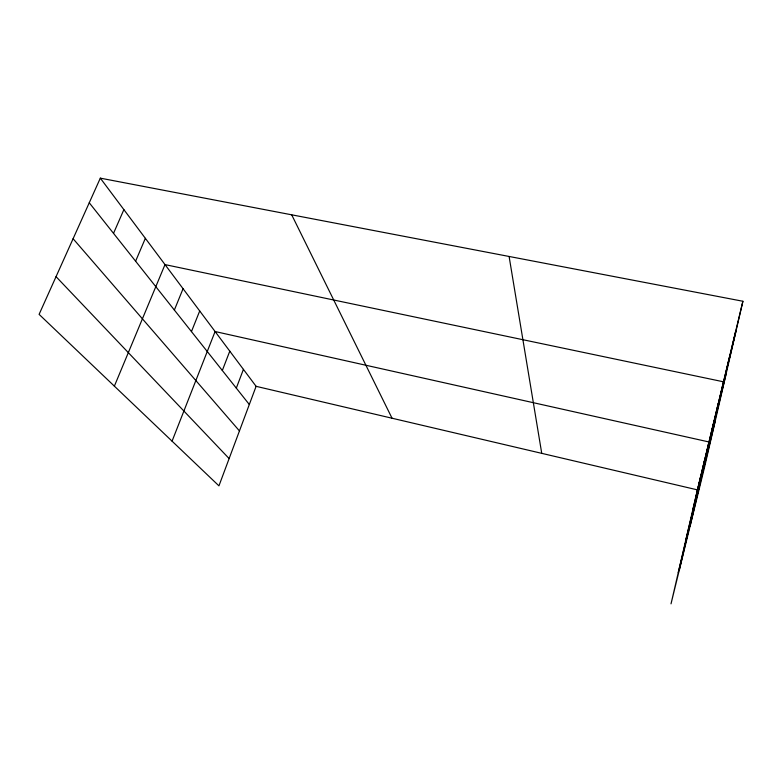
<?xml version="1.0" encoding="UTF-8"?>
<svg xmlns="http://www.w3.org/2000/svg" width="782" height="782" viewBox="0 0 782 782"><rect width="100%" height="100%" fill="white"/><g stroke="black" fill="none" stroke-linecap="round" stroke-linejoin="round"><path stroke-width="1.17" d="M742.9 301.256L697.417 489.874L671.015 603.851L704.611 466.952L742.9 301.256L100.321 178.149L39.1 314.364L218.94 485.857L256.105 386.328L100.321 178.149M695.98 496.687L700.955 475.182M699.636 481.575L704.797 459.269M679.441 569.521L708.971 441.967L215.089 331.529L172.069 441.156M707.818 447.734L713.38 423.678M712.412 428.722L718.199 403.698M690.125 525.983L723.477 381.802L165.002 264.599L114.368 386.142M723.008 384.871L729.293 357.677M729.166 359.397L735.735 330.972M692.608 510.646L736.018 331.021M685.609 540.851L725.94 374.646M678.268 572.532L715.266 420.843M236.311 388.116L243.417 369.378M222.323 370.502L229.781 351.157M191.453 331.588L199.703 310.962M174.366 310.043L183.056 288.724M135.609 261.188L145.354 238.334M113.517 233.349L123.879 209.635M256.105 386.328L697.417 489.874M56.05 276.662L229.126 458.575M73.097 238.725L239.448 430.921M89.256 202.773L249.311 404.509M291.696 214.815L392.036 418.223M509.102 256.467L541.74 453.345"/></g></svg>
